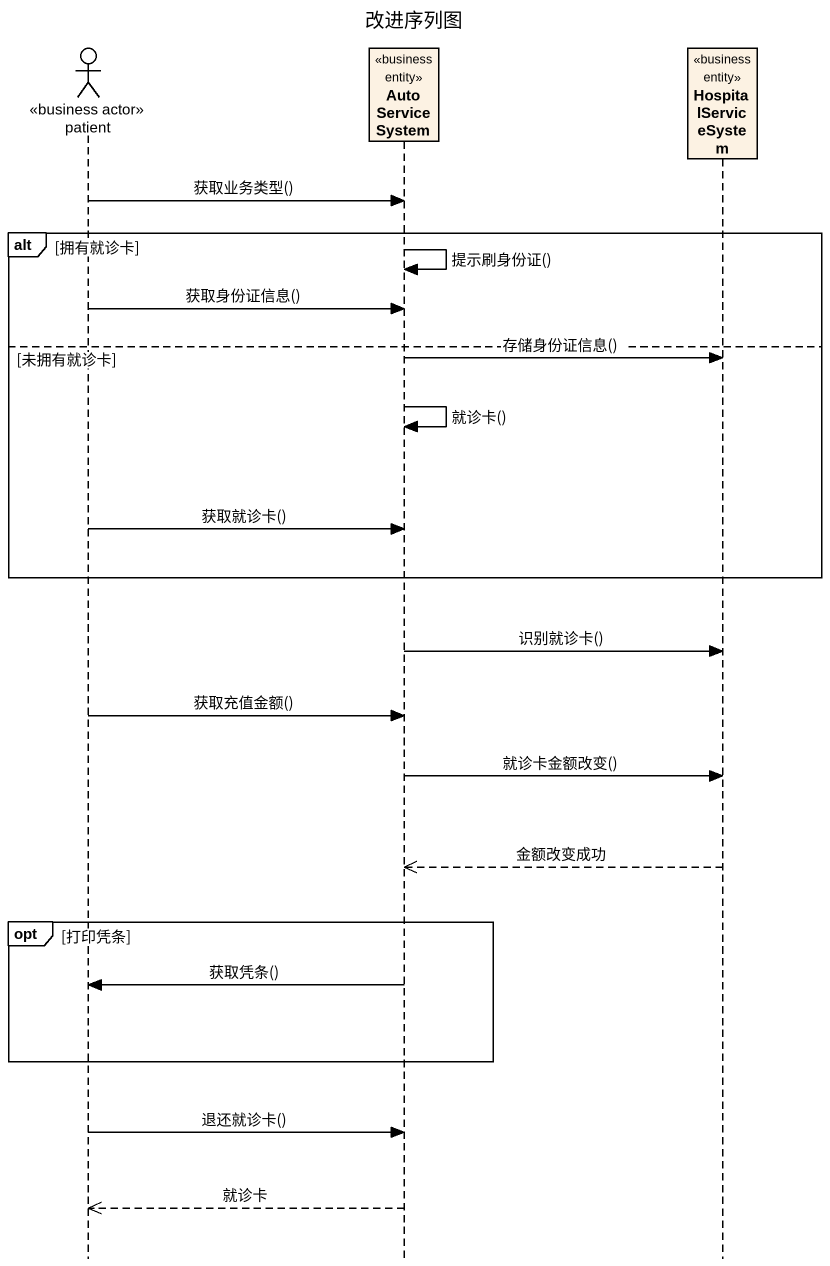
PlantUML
@startuml
title 改进序列图
hide footbox
actor patient <<business actor>>
participant AutoServiceSystem <<business entity>>
participant HospitalServiceSystem <<business entity>>

patient -> AutoServiceSystem : 获取业务类型()
alt 拥有就诊卡
  AutoServiceSystem -> AutoServiceSystem : 提示刷身份证()
  patient -> AutoServiceSystem : 获取身份证信息()
else 未拥有就诊卡
  AutoServiceSystem -> HospitalServiceSystem : 存储身份证信息()
  AutoServiceSystem -> AutoServiceSystem : 就诊卡()
  patient -> AutoServiceSystem : 获取就诊卡()
end
AutoServiceSystem -> HospitalServiceSystem : 识别就诊卡()
patient -> AutoServiceSystem : 获取充值金额()
AutoServiceSystem -> HospitalServiceSystem : 就诊卡金额改变()
HospitalServiceSystem -->> AutoServiceSystem : 金额改变成功
opt 打印凭条
  AutoServiceSystem -> patient : 获取凭条()
end
patient -> AutoServiceSystem : 退还就诊卡()
AutoServiceSystem -->> patient : 就诊卡
@enduml
